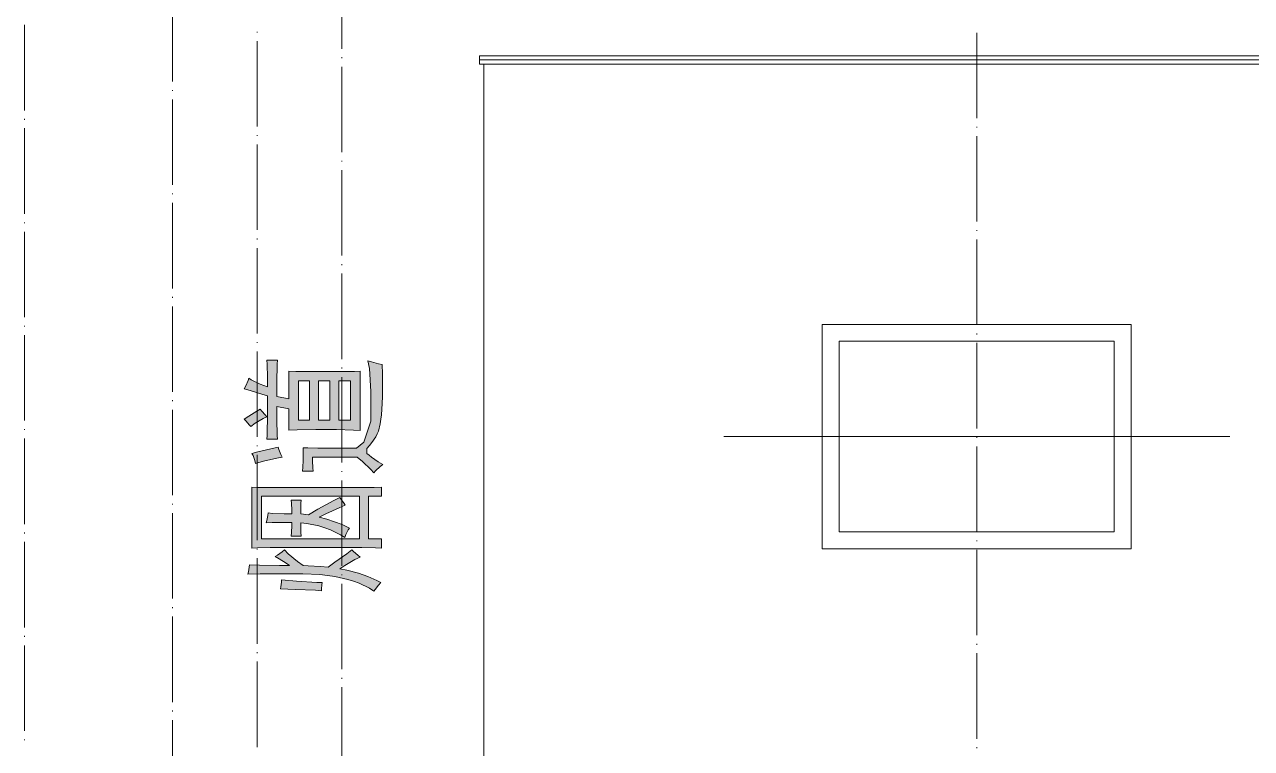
# Model space of a CAD drawing. Header units: millimetres. Extents: x 210 to 63265, y -7201 to 22496.
# Drawn here: x 34026 to 36925, y 10577 to 12288 of the extents above; entities that cross this region are included whole.
import ezdxf

# ---------------------------------------------------------------- set-up
doc = ezdxf.new("R2010")
doc.units = ezdxf.units.MM

msp = doc.modelspace()

# ---------------------------------------------------------------- hatches: boundary and pattern name
h = msp.add_hatch(color=0)
h.paths.add_polyline_path([(34598.3, 11308), (34599, 11316.4), (34599.7, 11367.6), (34599.7, 11410.2), (34586.3, 11414.7), (34558.9, 11423.2), (34544.9, 11427.2), (34548.3, 11434.3), (34554.1, 11446.7), (34556, 11451.9), (34561, 11447.9), (34582.9, 11437.7), (34599.7, 11431.7), (34599.7, 11453.5), (34599, 11485), (34598.3, 11494.4), (34623.5, 11494.4), (34622.8, 11485), (34622, 11442.2), (34622, 11409.1), (34650.1, 11403.6), (34650.1, 11468.7), (34667.1, 11468.1), (34711.3, 11467.6), (34738.7, 11467.6), (34765.3, 11467.6), (34805.4, 11468.1), (34818.7, 11468.7), (34818.7, 11328.3), (34803.3, 11329.3), (34763.2, 11330.6), (34738.7, 11330.6), (34714, 11330.6), (34669.8, 11329.9), (34650.1, 11329.3), (34650.1, 11380), (34622, 11385.5), (34622, 11355.3), (34622.8, 11316.4), (34623.5, 11308)])
h.paths.add_polyline_path([(34796.3, 11446.1), (34768.2, 11446.1), (34768.2, 11352.9), (34796.3, 11352.9)])
h.paths.add_polyline_path([(34747.1, 11446.1), (34720.4, 11446.1), (34720.4, 11352.9), (34747.1, 11352.9)])
h.paths.add_polyline_path([(34699.3, 11446.1), (34672.7, 11446.1), (34672.7, 11352.9), (34699.3, 11352.9)])
h = msp.add_hatch(color=0)
h.dxf.hatch_style = 2
h.paths.add_polyline_path([(34682.5, 11232.7), (34683.2, 11241.7), (34683.9, 11257.4), (34683.9, 11264.2), (34683.9, 11287.8), (34695.2, 11287.3), (34719, 11286.8), (34731.7, 11286.8), (34810.2, 11286.8), (34827.1, 11301.2), (34844.1, 11350.8), (34844.1, 11385.5), (34844.1, 11420.9), (34840.5, 11474.8), (34836.9, 11493.4), (34845.3, 11490.5), (34862.3, 11486), (34870.7, 11484.4), (34871.4, 11462.4), (34871.8, 11424.5), (34871.4, 11408.6), (34871.1, 11392.5), (34869.3, 11365.8), (34867.8, 11355.3), (34866.4, 11344.5), (34861.9, 11327.2), (34858.7, 11320.4), (34855.5, 11313.6), (34846.4, 11299.8), (34840.5, 11292.8), (34834.6, 11285.9), (34834.2, 11274.4), (34839.8, 11269.8), (34845.3, 11265.3), (34861.6, 11254.7), (34872.1, 11248.5), (34865.7, 11243.5), (34855.1, 11233.3), (34851, 11228.3), (34844.1, 11236.7), (34824.4, 11255.3), (34811.7, 11265.3), (34706.3, 11265.3), (34706.3, 11256.9), (34707, 11240.6), (34707.7, 11232.7)])
h = msp.add_hatch(color=0)
h.dxf.hatch_style = 2
h.paths.add_polyline_path([(34544.9, 11355.3), (34556, 11362.4), (34575, 11374.2), (34582.9, 11378.9), (34586.3, 11374.2), (34594, 11365.3), (34598.3, 11360.8), (34589.8, 11356.9), (34570.9, 11345.6), (34560.3, 11338.3), (34556.8, 11342.2), (34549.1, 11350.8)])
h = msp.add_hatch(color=0)
h.dxf.hatch_style = 2
h.paths.add_polyline_path([(34634.7, 11265.3), (34622, 11263.1), (34590.6, 11255.8), (34571.6, 11250.8), (34570.2, 11257.4), (34565.9, 11269.2), (34563.2, 11274.4), (34577.1, 11278.3), (34608.1, 11285.5), (34624.9, 11288.9), (34626.3, 11283.4), (34631.2, 11271.5)])
h = msp.add_hatch(color=0)
h.paths.add_polyline_path([(34563.2, 11194.6), (34576.4, 11194.1), (34604.5, 11193.4), (34619.4, 11193.4), (34804.7, 11193.4), (34819.4, 11193.4), (34851.7, 11194.1), (34869.3, 11194.6), (34869.3, 11173.2), (34838.3, 11173.2), (34838.3, 11072.1), (34869.3, 11072.1), (34869.3, 11050.8), (34855.1, 11051.3), (34822.9, 11051.9), (34804.7, 11051.9), (34622, 11051.9), (34605.9, 11051.9), (34576.4, 11051.3), (34563.2, 11050.8)])
h.paths.add_polyline_path([(34817.2, 11173.2), (34585.6, 11173.2), (34585.6, 11072.1), (34817.2, 11072.1)])
h = msp.add_hatch(color=0)
h.dxf.hatch_style = 2
h.paths.add_polyline_path([(34601.1, 11134), (34611.5, 11132.7), (34639.6, 11131.7), (34657.3, 11131.7), (34657.3, 11140.6), (34656.6, 11156.9), (34655.9, 11164.2), (34679.7, 11164.2), (34678.9, 11156.9), (34678.2, 11140.6), (34678.2, 11131.7), (34696.5, 11129.3), (34719, 11142.9), (34756.2, 11163.1), (34770.9, 11169.9), (34774.5, 11164.7), (34780.7, 11155.8), (34783.6, 11151.9), (34768.9, 11145.8), (34738, 11131.7), (34721.9, 11123.8), (34740.1, 11119.3), (34775.9, 11106.4), (34793.4, 11098), (34790.6, 11094.1), (34785, 11082.8), (34782.2, 11075.5), (34772.3, 11082.3), (34748.9, 11093.7), (34735.1, 11098.6), (34721.5, 11103.2), (34693.1, 11109.1), (34678.2, 11110.4), (34678.2, 11103), (34678.9, 11087.3), (34679.7, 11078.9), (34655.9, 11078.9), (34656.6, 11087.3), (34657.3, 11103.6), (34657.3, 11111.4), (34641, 11111.4), (34611, 11110.9), (34596.8, 11110.4), (34598.3, 11115.9), (34600.4, 11127.7)])
h = msp.add_hatch(color=0)
h.dxf.hatch_style = 2
h.paths.add_polyline_path([(34557.5, 11011.4), (34580.7, 11010.4), (34627.8, 11009.3), (34651.6, 11009.3), (34643.9, 11014.8), (34627.1, 11025.6), (34617.9, 11030.6), (34623.5, 11034), (34634.7, 11041.8), (34640.3, 11046.3), (34648.7, 11037.4), (34670.5, 11018.8), (34683.9, 11009.3), (34695.8, 11008.6), (34725.3, 11007), (34742.8, 11005.9), (34759.1, 11017.2), (34787.2, 11037.4), (34799, 11046.3), (34803.3, 11042.4), (34813.1, 11034), (34818.7, 11029.5), (34806.1, 11023.8), (34782.2, 11009.8), (34770.9, 11001.4), (34787.2, 10998.6), (34814.5, 10991.6), (34825.8, 10987.3), (34836.9, 10983.2), (34858, 10973.9), (34867.8, 10968.9), (34862.3, 10963.1), (34853.9, 10953.1), (34851, 10948.6), (34840.5, 10955.8), (34816.5, 10967.6), (34803.3, 10972.1), (34789.8, 10976.6), (34759.1, 10983.3), (34741.5, 10985.7), (34723.8, 10987.8), (34683.2, 10990.1), (34660, 10990.1), (34636.2, 10990.1), (34582.9, 10989.6), (34553.4, 10989.1), (34554.8, 10994.1), (34556.8, 11005.4)])
h = msp.add_hatch(color=0)
h.dxf.hatch_style = 2
h.paths.add_polyline_path([(34633.3, 10975.5), (34668.4, 10972.8), (34716.1, 10969.4), (34728.8, 10968.9), (34728.1, 10963.7), (34727.4, 10954.2), (34727.4, 10949.7), (34713.5, 10950.8), (34665, 10953.1), (34630.5, 10954.2), (34631.2, 10959.2), (34632.6, 10969.9)])

# ---------------------------------------------------------------- linework, layer by layer
at = {"color": 0, "lineweight": 0}
for points in [[(34775.7, 12432.6), (34775.7, 12230.6)], [(34375.7, 12355.1), (34375.7, 12153.1)], [(34025.8, 12085), (34025.8, 12286.9)], [(34575.7, 12268.9), (34575.7, 12270.8)], [(36275.6, 12066.5), (36275.6, 12268.5)], [(34575.7, 12046.7), (34575.7, 12248.7)], [(34775.7, 12210.4), (34775.7, 12208.4)], [(35100.8, 12194.1), (35100.8, 12214.1)], [(37450.5, 12214.1), (35100.8, 12214.1)], [(35100.8, 12194.1), (35100.8, 12214.1)], [(37450.5, 12204.1), (35100.8, 12204.1)], [(37400.4, 12214.1), (35150.7, 12214.1)], [(34775.7, 12188.2), (34775.7, 11986.2)], [(37450.5, 12194.1), (35100.8, 12194.1)], [(35110.6, 6784.5), (35110.6, 12194.1)], [(34375.7, 12132.9), (34375.7, 12130.9)], [(34375.7, 12110.7), (34375.7, 11908.8)], [(34025.8, 12062.8), (34025.8, 12064.8)], [(34025.8, 11840.6), (34025.8, 12042.6)], [(36275.6, 12044.4), (36275.6, 12046.3)], [(34575.7, 12024.5), (34575.7, 12026.5)], [(34575.7, 11802.3), (34575.7, 12004.3)], [(36275.6, 11822.2), (36275.6, 12024.2)], [(34775.7, 11966), (34775.7, 11963.9)], [(34775.7, 11943.6), (34775.7, 11741.7)], [(34375.7, 11888.5), (34375.7, 11886.6)], [(34375.7, 11866.4), (34375.7, 11664.4)], [(34025.8, 11818.4), (34025.8, 11820.4)], [(34025.8, 11596.2), (34025.8, 11798.2)], [(36275.6, 11800), (36275.6, 11802)], [(34575.7, 11780), (34575.7, 11782.1)], [(36275.6, 11577.8), (36275.6, 11779.8)], [(34575.7, 11557.8), (34575.7, 11759.7)], [(34775.7, 11721.6), (34775.7, 11719.5)], [(34775.7, 11699.3), (34775.7, 11497.3)], [(34375.7, 11644.2), (34375.7, 11642)], [(34375.7, 11621.8), (34375.7, 11419.8)], [(34025.8, 11574.1), (34025.8, 11576)], [(35910.6, 11049.2), (35910.6, 11579.2)], [(35910.6, 11579.2), (36640.5, 11579.2)], [(36640.5, 11579.2), (35910.6, 11579.2)], [(35910.6, 11049.2), (35910.6, 11579.2)], [(36640.5, 11049.2), (36640.5, 11579.2)], [(36640.5, 11049.2), (36640.5, 11579.2)], [(34025.8, 11351.9), (34025.8, 11553.8)], [(34575.7, 11535.6), (34575.7, 11537.6)], [(35950.7, 11089.3), (35950.7, 11539.2)], [(35950.7, 11539.2), (36600.6, 11539.2)], [(35950.7, 11089.3), (35950.7, 11539.2)], [(36600.6, 11539.2), (35950.7, 11539.2)], [(36275.6, 11555.6), (36275.6, 11557.6)], [(36600.6, 11089.3), (36600.6, 11539.2)], [(36600.6, 11089.3), (36600.6, 11539.2)], [(34575.7, 11313.4), (34575.7, 11515.4)], [(36275.6, 11333.4), (36275.6, 11535.4)], [(34775.7, 11477.1), (34775.7, 11475.1)], [(34775.7, 11454.9), (34775.7, 11252.9)], [(34375.7, 11399.8), (34375.7, 11397.7)], [(34375.7, 11377.5), (34375.7, 11175.5)], [(34025.8, 11329.7), (34025.8, 11331.7)], [(34025.8, 11107.5), (34025.8, 11309.5)], [(35677.7, 11314.3), (36873.4, 11314.3)], [(36873.4, 11314.3), (35677.7, 11314.3)], [(36275.6, 11311.1), (36275.6, 11313.2)], [(34575.7, 11291.2), (34575.7, 11293.2)], [(36275.6, 11088.9), (36275.6, 11290.9)], [(34575.7, 11069), (34575.7, 11271)], [(34775.7, 11232.7), (34775.7, 11230.8)], [(34775.7, 11210.5), (34775.7, 11008.6)], [(34375.7, 11155.3), (34375.7, 11153.3)], [(34375.7, 11133.1), (34375.7, 10931.1)], [(34025.8, 11085.3), (34025.8, 11087.3)], [(35950.7, 11089.3), (36600.6, 11089.3)], [(36600.6, 11089.3), (35950.7, 11089.3)], [(34025.8, 10863.1), (34025.8, 11065.1)], [(34575.7, 11046.9), (34575.7, 11048.8)], [(35910.6, 11049.2), (36640.5, 11049.2)], [(36640.5, 11049.2), (35910.6, 11049.2)], [(36275.6, 11066.7), (36275.6, 11068.7)], [(36275.6, 10844.5), (36275.6, 11046.5)], [(34575.7, 10824.7), (34575.7, 11026.6)], [(34775.7, 10988.4), (34775.7, 10986.4)], [(34775.7, 10966.2), (34775.7, 10764.2)], [(34375.7, 10910.9), (34375.7, 10908.9)], [(34375.7, 10888.7), (34375.7, 10686.7)], [(34025.8, 10840.8), (34025.8, 10842.9)], [(34025.8, 10618.6), (34025.8, 10820.6)], [(36275.6, 10822.3), (36275.6, 10824.3)], [(34575.7, 10802.5), (34575.7, 10804.5)], [(36275.6, 10600.2), (36275.6, 10802.1)], [(34575.7, 10580.3), (34575.7, 10782.3)], [(34775.7, 10744), (34775.7, 10742)], [(34775.7, 10721.8), (34775.7, 10519.8)], [(34375.7, 10666.5), (34375.7, 10664.6)], [(34375.7, 10644.3), (34375.7, 10442.4)], [(34025.8, 10596.4), (34025.8, 10598.4)], [(36275.6, 10578), (36275.6, 10579.9)]]:
    msp.add_lwpolyline(points, dxfattribs=at)
for points in [[(34598.3, 11308), (34599, 11316.4), (34599.7, 11367.6), (34599.7, 11410.2), (34586.3, 11414.7), (34558.9, 11423.2), (34544.9, 11427.2), (34548.3, 11434.3), (34554.1, 11446.7), (34556, 11451.9), (34561, 11447.9), (34582.9, 11437.7), (34599.7, 11431.7), (34599.7, 11453.5), (34599, 11485), (34598.3, 11494.4), (34623.5, 11494.4), (34622.8, 11485), (34622, 11442.2), (34622, 11409.1), (34650.1, 11403.6), (34650.1, 11468.7), (34667.1, 11468.1), (34711.3, 11467.6), (34738.7, 11467.6), (34765.3, 11467.6), (34805.4, 11468.1), (34818.7, 11468.7), (34818.7, 11328.3), (34803.3, 11329.3), (34763.2, 11330.6), (34738.7, 11330.6), (34714, 11330.6), (34669.8, 11329.9), (34650.1, 11329.3), (34650.1, 11380), (34622, 11385.5), (34622, 11355.3), (34622.8, 11316.4), (34623.5, 11308)], [(34682.5, 11232.7), (34683.2, 11241.7), (34683.9, 11257.4), (34683.9, 11264.2), (34683.9, 11287.8), (34695.2, 11287.3), (34719, 11286.8), (34731.7, 11286.8), (34810.2, 11286.8), (34827.1, 11301.2), (34844.1, 11350.8), (34844.1, 11385.5), (34844.1, 11420.9), (34840.5, 11474.8), (34836.9, 11493.4), (34845.3, 11490.5), (34862.3, 11486), (34870.7, 11484.4), (34871.4, 11462.4), (34871.8, 11424.5), (34871.4, 11408.6), (34871.1, 11392.5), (34869.3, 11365.8), (34867.8, 11355.3), (34866.4, 11344.5), (34861.9, 11327.2), (34858.7, 11320.4), (34855.5, 11313.6), (34846.4, 11299.8), (34840.5, 11292.8), (34834.6, 11285.9), (34834.2, 11274.4), (34839.8, 11269.8), (34845.3, 11265.3), (34861.6, 11254.7), (34872.1, 11248.5), (34865.7, 11243.5), (34855.1, 11233.3), (34851, 11228.3), (34844.1, 11236.7), (34824.4, 11255.3), (34811.7, 11265.3), (34706.3, 11265.3), (34706.3, 11256.9), (34707, 11240.6), (34707.7, 11232.7)], [(34699.3, 11446.1), (34672.7, 11446.1), (34672.7, 11352.9), (34699.3, 11352.9)], [(34747.1, 11446.1), (34720.4, 11446.1), (34720.4, 11352.9), (34747.1, 11352.9)], [(34796.3, 11446.1), (34768.2, 11446.1), (34768.2, 11352.9), (34796.3, 11352.9)], [(34544.9, 11355.3), (34556, 11362.4), (34575, 11374.2), (34582.9, 11378.9), (34586.3, 11374.2), (34594, 11365.3), (34598.3, 11360.8), (34589.8, 11356.9), (34570.9, 11345.6), (34560.3, 11338.3), (34556.8, 11342.2), (34549.1, 11350.8)], [(34634.7, 11265.3), (34622, 11263.1), (34590.6, 11255.8), (34571.6, 11250.8), (34570.2, 11257.4), (34565.9, 11269.2), (34563.2, 11274.4), (34577.1, 11278.3), (34608.1, 11285.5), (34624.9, 11288.9), (34626.3, 11283.4), (34631.2, 11271.5)], [(34563.2, 11194.6), (34576.4, 11194.1), (34604.5, 11193.4), (34619.4, 11193.4), (34804.7, 11193.4), (34819.4, 11193.4), (34851.7, 11194.1), (34869.3, 11194.6), (34869.3, 11173.2), (34838.3, 11173.2), (34838.3, 11072.1), (34869.3, 11072.1), (34869.3, 11050.8), (34855.1, 11051.3), (34822.9, 11051.9), (34804.7, 11051.9), (34622, 11051.9), (34605.9, 11051.9), (34576.4, 11051.3), (34563.2, 11050.8)], [(34817.2, 11173.2), (34585.6, 11173.2), (34585.6, 11072.1), (34817.2, 11072.1)], [(34601.1, 11134), (34611.5, 11132.7), (34639.6, 11131.7), (34657.3, 11131.7), (34657.3, 11140.6), (34656.6, 11156.9), (34655.9, 11164.2), (34679.7, 11164.2), (34678.9, 11156.9), (34678.2, 11140.6), (34678.2, 11131.7), (34696.5, 11129.3), (34719, 11142.9), (34756.2, 11163.1), (34770.9, 11169.9), (34774.5, 11164.7), (34780.7, 11155.8), (34783.6, 11151.9), (34768.9, 11145.8), (34738, 11131.7), (34721.9, 11123.8), (34740.1, 11119.3), (34775.9, 11106.4), (34793.4, 11098), (34790.6, 11094.1), (34785, 11082.8), (34782.2, 11075.5), (34772.3, 11082.3), (34748.9, 11093.7), (34735.1, 11098.6), (34721.5, 11103.2), (34693.1, 11109.1), (34678.2, 11110.4), (34678.2, 11103), (34678.9, 11087.3), (34679.7, 11078.9), (34655.9, 11078.9), (34656.6, 11087.3), (34657.3, 11103.6), (34657.3, 11111.4), (34641, 11111.4), (34611, 11110.9), (34596.8, 11110.4), (34598.3, 11115.9), (34600.4, 11127.7)], [(34557.5, 11011.4), (34580.7, 11010.4), (34627.8, 11009.3), (34651.6, 11009.3), (34643.9, 11014.8), (34627.1, 11025.6), (34617.9, 11030.6), (34623.5, 11034), (34634.7, 11041.8), (34640.3, 11046.3), (34648.7, 11037.4), (34670.5, 11018.8), (34683.9, 11009.3), (34695.8, 11008.6), (34725.3, 11007), (34742.8, 11005.9), (34759.1, 11017.2), (34787.2, 11037.4), (34799, 11046.3), (34803.3, 11042.4), (34813.1, 11034), (34818.7, 11029.5), (34806.1, 11023.8), (34782.2, 11009.8), (34770.9, 11001.4), (34787.2, 10998.6), (34814.5, 10991.6), (34825.8, 10987.3), (34836.9, 10983.2), (34858, 10973.9), (34867.8, 10968.9), (34862.3, 10963.1), (34853.9, 10953.1), (34851, 10948.6), (34840.5, 10955.8), (34816.5, 10967.6), (34803.3, 10972.1), (34789.8, 10976.6), (34759.1, 10983.3), (34741.5, 10985.7), (34723.8, 10987.8), (34683.2, 10990.1), (34660, 10990.1), (34636.2, 10990.1), (34582.9, 10989.6), (34553.4, 10989.1), (34554.8, 10994.1), (34556.8, 11005.4)], [(34633.3, 10975.5), (34668.4, 10972.8), (34716.1, 10969.4), (34728.8, 10968.9), (34728.1, 10963.7), (34727.4, 10954.2), (34727.4, 10949.7), (34713.5, 10950.8), (34665, 10953.1), (34630.5, 10954.2), (34631.2, 10959.2), (34632.6, 10969.9)]]:
    msp.add_lwpolyline(points, close=True, dxfattribs=at)

doc.saveas('drawing.dxf')
